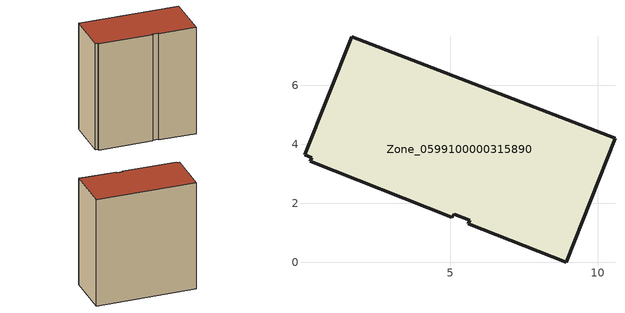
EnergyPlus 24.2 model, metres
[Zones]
Zone_0599100000315890
 floor ground (C_G): 8.92,0 5.6,1.31 5.65,1.42 5.12,1.63 5.05,1.53 0.25,3.42 0.29,3.55 0.05,3.65 1.65,7.65 10.58,4.2 z0.36
 wall outside (C_F): 8.92,0 10.58,4.2 1.65,7.65 0.05,3.65 0.29,3.55 0.25,3.42 5.05,1.53 5.12,1.63 5.65,1.42 5.6,1.31 8.92,0 z0.36:11.03
 roof outside (C_R): 5.6,1.31 8.92,0 10.58,4.2 1.65,7.65 0.05,3.65 0.29,3.55 0.25,3.42 5.05,1.53 5.12,1.63 5.65,1.42 z11.03
[BUILDING]
Pand.0599100000315890: North Axis=0; Terrain=City; Loads Convergence Tolerance Value=0.04; Temperature Convergence Tolerance Value=0.4; Solar Distribution=FullExterior; Maximum Number of Warmup Days=25; Minimum Number of Warmup Days=1
[Site:Location]
Rotterdam.The.Hague.AP_ZH_NLD Design_Conditions: Latitude=51.96; Longitude=4.45; Time Zone=1; Elevation=-4.5
[SITE:GROUNDTEMPERATURE:BUILDINGSURFACE]
18, 18, 18, 18, 18, 18, 18, 18, 18, 18, 18, 18
[MATERIAL] Thermal Absorptance=0.9; Solar Absorptance=0.7; Visible Absorptance=0.7
Name | Roughness | Thickness | Conductivity | Density | Specific Heat
G.TC.1975-1991 | MediumSmooth | 0.15 | 0.288461 | 540 | 1210
F.TC.1975-1991 | Rough | 0.3 | 0.230769 | 1920 | 840
R.TC.1975-1991 | MediumRough | 0.2 | 0.153846 | 1500 | 1000
[CONSTRUCTION]
C_G: G.TC.1975-1991
C_F: F.TC.1975-1991
C_R: R.TC.1975-1991
[ZONE]
Zone_0599100000315890: Type=1; Multiplier=1; Ceiling Height=Autocalculate; Volume=Autocalculate; Floor Area=autocalculate; Part of Total Floor Area=Yes
[ZONEINFILTRATION:DESIGNFLOWRATE]
Infil_Zone_0599100000315890: Zone or ZoneList or Space or SpaceList=Zone_0599100000315890; Schedule=AlwaysOn; Design Flow Rate Calculation Method=Flow/Area; Flow Rate per Floor Area=0.003; Constant Term Coefficient=1; Temperature Term Coefficient=0; Velocity Term Coefficient=0; Velocity Squared Term Coefficient=0
[HVACTEMPLATE:ZONE:IDEALLOADSAIRSYSTEM]
Zone_0599100000315890: Maximum Heating Supply Air Temperature=50; Minimum Cooling Supply Air Temperature=13; Maximum Heating Supply Air Humidity Ratio=0.0156; Minimum Cooling Supply Air Humidity Ratio=0.0077; Heating Limit=NoLimit; Cooling Limit=NoLimit; Dehumidification Control Type=ConstantSensibleHeatRatio; Cooling Sensible Heat Ratio=0.7; Dehumidification Setpoint=60; Humidification Control Type=None; Humidification Setpoint=30; Outdoor Air Method=None; Outdoor Air Flow Rate per Person=0.00944; Outdoor Air Flow Rate per Zone Floor Area=0; Outdoor Air Flow Rate per Zone=0; Demand Controlled Ventilation Type=None; Outdoor Air Economizer Type=NoEconomizer; Heat Recovery Type=None; Sensible Heat Recovery Effectiveness=0.7; Latent Heat Recovery Effectiveness=0.65
[ZONECONTROL:THERMOSTAT]
ThermostatControl_Zone_0599100000315890: Zone or ZoneList=Zone_0599100000315890; Control Type Schedule=DualSetpointControlType; Control 1=Thermostat_Zone_0599100000315890; Temperature Difference Between Cutout And Setpoint=0
[THERMOSTATSETPOINT:DUALSETPOINT]
Thermostat_Zone_0599100000315890: Heating Setpoint Temperature Schedule=HeatingSetpoint_Zone_0599100000315890; Cooling Setpoint Temperature Schedule=CoolingSetpoint_Zone_0599100000315890
[SCHEDULE:COMPACT]
HeatingSetpoint_Zone_0599100000315890: Through: 12/31, For: AllDays, Until: 24:00, 21
CoolingSetpoint_Zone_0599100000315890: Through: 12/31, For: AllDays, Until: 24:00, 24
DualSetpointControlType: Through: 12/31, For: AllDays, Until: 24:00, 4
AlwaysOn: Through: 12/31, For: AllDays, Until: 24:00, 1
